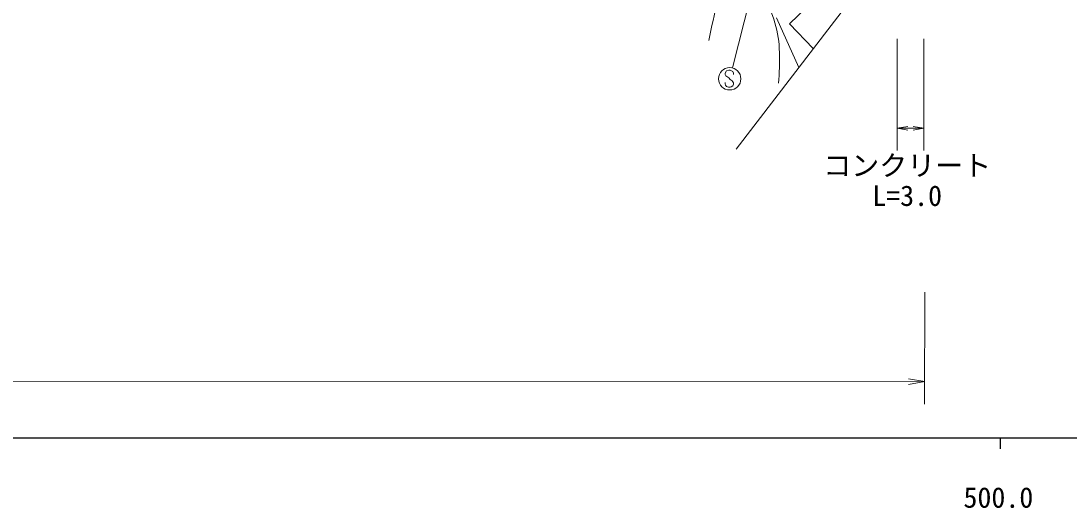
# Model space of a CAD drawing. Units: millimetres, scale not verified. Extents: x 40000 to 680000, y 20000 to 380000.
# Drawn here: x 480578 to 574154, y 198715 to 242262 of the extents above; entities that cross this region are included whole.
import ezdxf
from ezdxf.enums import TextEntityAlignment as Align

# ---------------------------------------------------------------- set-up
doc = ezdxf.new("R2010")
doc.units = ezdxf.units.MM
doc.header["$LTSCALE"] = 1000
for name, color, linetype, lineweight in [('M-BGD', 7, 'Continuous', 13), ('M-BGD-RSTR', 3, 'Continuous', 13), ('M-STR-STR3', 7, 'Continuous', 13), ('M-STR-STRC', 7, 'Continuous', 13), ('M-TTL-BAND', 7, 'Continuous', 25)]:
    doc.layers.add(name, color=color, linetype=linetype, lineweight=lineweight)
doc.styles.add('ＭＳ ゴシック', font='')
doc.styles.get('ＭＳ ゴシック').set_extended_font_data('MS Gothic')

# ---------------------------------------------------------------- blocks, each defined once
blk = doc.blocks.new('open_arrow')
at = {"color": 0, "linetype": 'Continuous', "lineweight": -2}
blk.add_lwpolyline([(7.5, 1.25), (0, 0), (7.5, -1.25)], dxfattribs=at)

msp = doc.modelspace()

# ---------------------------------------------------------------- linework, layer by layer
at = {"layer": 'M-BGD'}
for p, q in [((553023, 245710), (549187, 242003)), ((549187, 242003), (551323, 239794))]:
    msp.add_line(p, q, dxfattribs=at)
for points, knots in [([(547356, 250915), (547190, 250035), (547025, 249155), (546908, 248253), (546753, 247053), (546682, 245816), (546974, 244662), (547196, 243785), (547628, 242955), (547897, 242092), (548431, 240381), (548329, 238535), (548227, 236689)], [0, 0, 0, 0, 1, 1, 1, 2, 2, 2, 3, 3, 3, 4, 4, 4, 4]), ([(543112, 249877), (543166, 249237), (543220, 248596), (543218, 247956), (543214, 246653), (542977, 245355), (542725, 244068), (542491, 242876), (542246, 241693), (542000, 240510)], [0, 0, 0, 0, 1, 1, 1, 2, 2, 2, 3, 3, 3, 3])]:
    msp.add_open_spline(points, degree=3, knots=knots, dxfattribs=at)
at = {"layer": 'M-BGD-RSTR'}
msp.add_line((544435, 230813), (563991, 256312), dxfattribs=at)
at = {"layer": 'M-STR-STR3'}
for p, q in [((561269, 218016), (561263, 208016)), ((64904, 210298), (561264, 210016))]:
    msp.add_line(p, q, dxfattribs=at)
at = {"layer": 'M-STR-STRC'}
for p, q in [((549579, 259724), (544119, 238057)), ((548030, 242553), (550027, 238104)), ((558794, 240671), (558795, 230671)), ((561193, 240672), (561194, 230672)), ((543572, 237789), (543448, 237605)), ((543764, 237855), (543572, 237789)), ((543885, 237853), (543764, 237855)), ((544135, 237734), (543885, 237853)), ((544199, 237602), (544135, 237734)), ((543448, 237605), (543451, 237473)), ((543451, 237473), (543514, 237344)), ((543514, 237344), (543769, 237163)), ((543769, 237163), (543898, 237031)), ((543898, 237031), (544077, 236915)), ((544077, 236915), (544204, 236715)), ((544199, 237473), (544199, 237602)), ((543451, 236625), (543448, 236746)), ((543490, 236523), (543451, 236625)), ((543575, 236412), (543490, 236523)), ((543762, 236352), (543575, 236412)), ((543896, 236352), (543762, 236352)), ((543996, 236381), (543896, 236352)), ((544138, 236473), (543996, 236381)), ((544199, 236604), (544138, 236473)), ((544204, 236715), (544199, 236604)), ((558795, 232671), (561194, 232672))]:
    msp.add_line(p, q, dxfattribs=at)
msp.add_circle((543855, 237092), 1000, dxfattribs=at)
at = {"layer": 'M-TTL-BAND'}
for p, q in [((40000, 205000), (579000, 205000)), ((568000, 205000), (568000, 204000))]:
    msp.add_line(p, q, dxfattribs=at)

# ---------------------------------------------------------------- block references
at = {"layer": 'M-STR-STR3', "xscale": 193, "yscale": 193, "rotation": 180}
msp.add_blockref('open_arrow', (561264, 210016), dxfattribs=at)
at = {"layer": 'M-STR-STRC', "xscale": 129, "yscale": 129}
msp.add_blockref('open_arrow', (558795, 232671), dxfattribs=at)
at = {"layer": 'M-STR-STRC', "xscale": 129, "yscale": 129, "rotation": 180}
msp.add_blockref('open_arrow', (561194, 232672), dxfattribs=at)

# ---------------------------------------------------------------- texts
at = {"layer": 'M-STR-STRC', "style": 'ＭＳ ゴシック'}
for s, p in [('コンクリート', (552205, 227872)), ('L=3.0', (556580, 225171))]:
    msp.add_text(s, height=1833, rotation=0.006, dxfattribs=at).set_placement(p, align=Align.BOTTOM_LEFT)
at = {"layer": 'M-TTL-BAND', "style": 'ＭＳ ゴシック'}
msp.add_text('500.0', height=1833, dxfattribs=at).set_placement((567844, 198195), align=Align.BOTTOM_CENTER)

doc.saveas('drawing.dxf')
